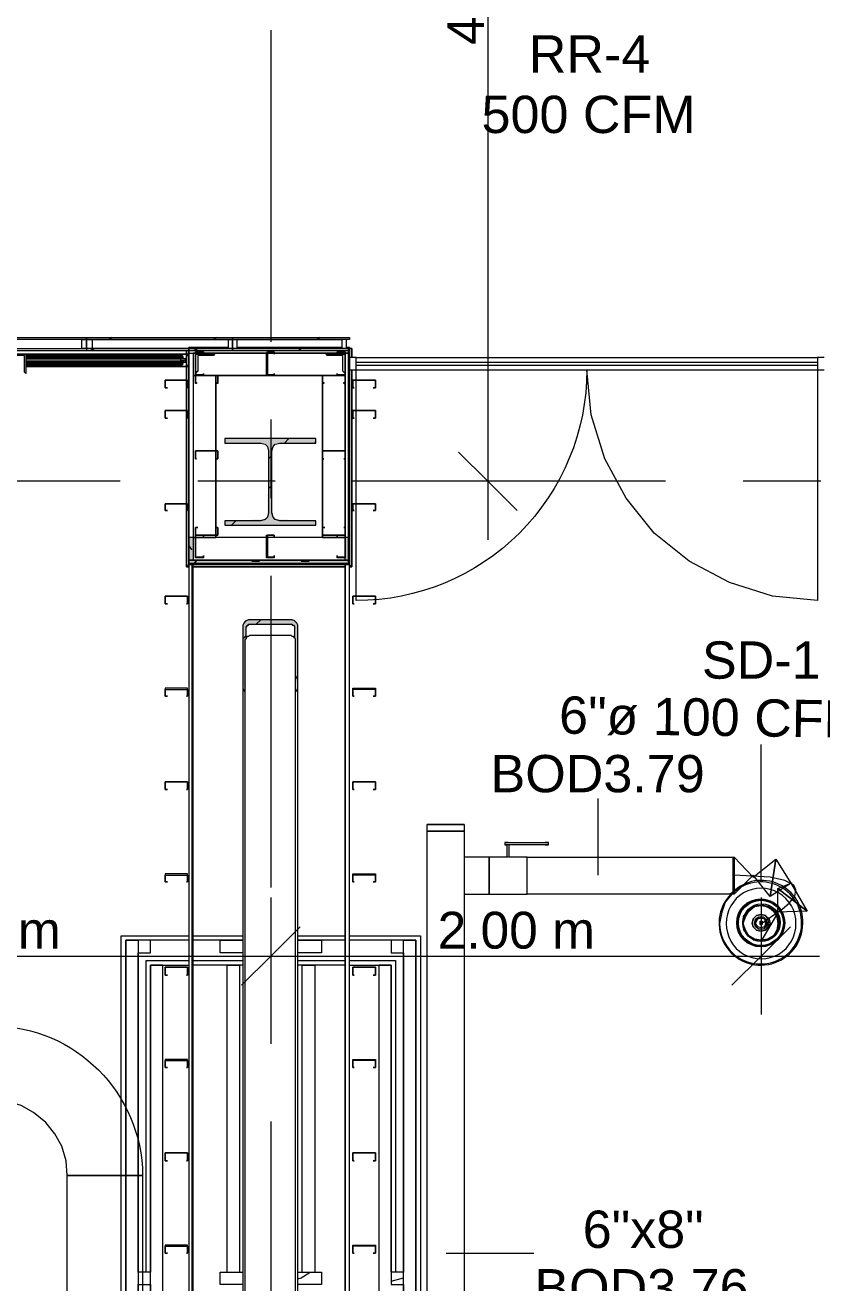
# Model space of a CAD drawing. Header units: metres. Extents: x -2 to 237, y -8 to 52.
# Drawn here: x 45.65 to 48.9, y 29.58 to 34.71 of the extents above; entities that cross this region are included whole.
import ezdxf

# ---------------------------------------------------------------- set-up
doc = ezdxf.new("R2010")
doc.units = ezdxf.units.M
doc.layers.add('HVAC - Ductos', color=5, linetype='Continuous', lineweight=0)
doc.layers.add('PDF4_Text', color=7, linetype='Continuous', lineweight=0)
doc.layers.add('PDF4_Geometry', color=7, linetype='Continuous', lineweight=0, true_color=0xaaaaaa)
doc.layers.add('PDF4_Solid Fills', color=7, linetype='Continuous', lineweight=0, true_color=0xffffff)
doc.styles.add('PDF Helvetica', font='')
doc.styles.get('PDF Helvetica').set_extended_font_data('Helvetica')

msp = doc.modelspace()

# ---------------------------------------------------------------- hatches: boundary and pattern name
at = {"layer": 'PDF4_Solid Fills', "lineweight": 0, "transparency": 33554559}
for points in [[(46.8373, 33.005), (46.8373, 33.0233), (46.4662, 33.0233), (46.4662, 33.005), (46.6311, 33.005), (46.6449, 32.9912), (46.6403, 32.7071), (46.6311, 32.698), (46.6128, 32.6934), (46.4662, 32.6889), (46.4662, 32.6705), (46.8373, 32.6705), (46.8373, 32.6889), (46.6907, 32.6934), (46.6723, 32.698), (46.6678, 32.7026), (46.6632, 32.7026), (46.6632, 32.7209), (46.6587, 32.7209), (46.6587, 32.9774), (46.6632, 32.9958), (46.6723, 33.005)], [(46.9564, 32.6201), (46.9564, 32.5285), (46.3379, 32.5285), (46.3379, 32.6201), (46.3196, 32.6201), (46.3196, 32.5147), (46.9702, 32.5147), (46.9702, 32.6201)], [(46.5533, 31.997), (46.5533, 32.2536), (46.5579, 32.2627), (46.5624, 32.2673), (46.7411, 32.2673), (46.7503, 32.2627), (46.7503, 32.249), (46.7548, 32.249), (46.7548, 31.997), (46.7549, 31.997), (46.7594, 32.0016), (46.764, 32.2707), (46.764, 32.2719), (46.7503, 32.2857), (46.5579, 32.2857), (46.5487, 32.2811), (46.5441, 32.2719), (46.5395, 32.2673), (46.5395, 32.0153), (46.5441, 32.0153), (46.5441, 31.997)]]:
    msp.add_hatch(color=256, dxfattribs=at).paths.add_polyline_path(points)

# ---------------------------------------------------------------- linework, layer by layer
at = {"layer": 'HVAC - Ductos', "lineweight": 0}
for points in [[(47.5383, 39.5017), (47.5383, 37.046), (47.5383, 32.6109)], [(47.6575, 32.7301), (47.5383, 32.8492), (47.4192, 32.9683)], [(47.7765, 32.8492), (47.5383, 32.8492), (47.3001, 32.8492)], [(48.6517, 31.2228), (48.6517, 31.7771)], [(47.9873, 31.2456), (47.9873, 31.5572)], [(47.4421, 31.4518), (47.4421, 31.4243), (47.2909, 31.4243), (47.2909, 31.4518)], [(47.2909, 31.4518), (47.4421, 31.4518), (47.2909, 31.4518)], [(47.6208, 31.3693), (47.6162, 31.3693), (47.6162, 31.319), (47.5429, 31.319), (47.4421, 31.319), (47.4421, 31.3098), (47.4421, 31.296), (47.4421, 31.2823), (47.4421, 31.264), (47.4421, 31.2456), (47.4421, 31.2228), (47.4421, 31.2044), (47.4421, 31.1906), (47.4421, 31.1769), (47.4421, 31.1723), (47.4421, 31.1677), (47.5429, 31.1677), (47.5429, 31.1723), (47.5429, 31.1769), (47.5429, 31.1906), (47.5429, 31.2044), (47.5429, 31.2228), (47.5429, 31.2456), (47.5429, 31.264), (47.5429, 31.2823), (47.5429, 31.296), (47.5429, 31.3098), (47.5429, 31.319), (47.5429, 31.3098), (47.5429, 31.296), (47.5429, 31.2823), (47.5429, 31.264), (47.5429, 31.2456), (47.5429, 31.2228), (47.5429, 31.2044), (47.5429, 31.1906), (47.5429, 31.1769), (47.5429, 31.1723), (47.5429, 31.1677), (47.6987, 31.1677), (47.6987, 31.1723), (47.6987, 31.1769), (47.6987, 31.1906), (47.6987, 31.2044), (47.6987, 31.2228), (47.6987, 31.2456), (47.6987, 31.264), (47.6987, 31.2823), (47.6987, 31.296), (47.6987, 31.3098), (47.6987, 31.319), (48.5371, 31.319), (48.5417, 31.319), (48.5417, 31.3144), (48.5417, 31.296), (48.5417, 31.2732), (48.5417, 31.2456), (48.5417, 31.2136), (48.5417, 31.1906), (48.5417, 31.1723), (48.5417, 31.1677), (48.5371, 31.1677), (48.5371, 31.1723), (48.5371, 31.1906), (48.5371, 31.2136), (48.5371, 31.2456), (48.5371, 31.2732), (48.5371, 31.296), (48.5371, 31.3144), (48.5371, 31.319), (48.5371, 31.3144), (48.5371, 31.296), (48.5371, 31.2732), (48.5371, 31.2456), (48.5371, 31.2136), (48.5371, 31.1906), (48.5371, 31.1723), (48.5371, 31.1677), (47.6987, 31.1677), (47.6987, 31.1723), (47.6987, 31.1769), (47.6987, 31.1906), (47.6987, 31.2044), (47.6987, 31.2228), (47.6987, 31.2456), (47.6987, 31.264), (47.6987, 31.2823), (47.6987, 31.296), (47.6987, 31.3098), (47.6987, 31.319), (47.6253, 31.319), (47.6253, 31.3693)], [(47.607, 31.3785), (47.607, 31.3693)], [(47.6208, 31.3785), (47.6162, 31.3785), (47.6116, 31.3785), (47.607, 31.3785), (47.6116, 31.3785), (47.6162, 31.3785), (47.6208, 31.3785), (47.7719, 31.3785)], [(47.7719, 31.3693), (47.6208, 31.3693), (47.6162, 31.3693), (47.6116, 31.3693), (47.607, 31.3693), (47.6116, 31.3693), (47.6162, 31.3693)], [(47.7857, 31.3693), (47.7857, 31.3785)], [(47.6208, 31.319), (47.6162, 31.319)], [(48.6196, 31.2456), (48.5417, 31.1677), (48.5417, 31.319), (48.6196, 31.2365), (48.7112, 31.3098), (48.6883, 31.1585), (48.6196, 31.2456), (48.6196, 31.2365)], [(48.5417, 31.319), (48.5417, 31.3144), (48.5417, 31.296), (48.5417, 31.2732), (48.5417, 31.2456), (48.5417, 31.2136), (48.5417, 31.1906), (48.5417, 31.1723), (48.5417, 31.1677)], [(48.7753, 31.2136), (48.6883, 31.1585), (48.7112, 31.3098), (48.7753, 31.209), (48.8395, 31.099), (48.7203, 31.1906), (48.7753, 31.2136), (48.7753, 31.209)], [(48.6517, 31.0486), (48.6608, 31.0532), (48.6791, 31.0669), (48.7066, 31.0853), (48.7387, 31.1082), (48.7662, 31.1311), (48.7891, 31.1585), (48.7937, 31.1861), (48.7845, 31.2044), (48.7479, 31.2228), (48.6883, 31.2365), (48.615, 31.241), (48.5417, 31.2456)], [(46.6541, 31.154), (46.6541, 30.9157), (46.6541, 30.6775)], [(48.528, 31.1677), (48.528, 31.1723), (48.5371, 31.1769)], [(48.5371, 31.1723), (48.5325, 31.1677)], [(48.7203, 31.0899), (48.7203, 31.1906), (48.8395, 31.099), (48.7158, 31.0944), (48.6517, 31.1265), (48.6517, 30.9753)], [(48.6517, 31.154), (48.6517, 30.9157), (48.6517, 30.6775)], [(48.5783, 31.0761), (48.5829, 31.0807), (48.6012, 31.1036), (48.6196, 31.1174), (48.6242, 31.1219)], [(48.6242, 31.1174), (48.6517, 31.1219), (48.6745, 31.1174)], [(48.6517, 31.1265), (48.6517, 30.9753), (48.7203, 31.0899), (48.7158, 31.0944)], [(48.6791, 31.1219), (48.6837, 31.1174), (48.702, 31.1036), (48.7158, 31.0807)], [(48.5829, 31.0257), (48.5783, 31.0486), (48.5829, 31.0761)], [(48.7203, 31.0807), (48.7203, 31.0761), (48.7249, 31.0486), (48.7203, 31.0257), (48.7203, 31.0211), (48.7203, 31.0165)], [(46.7731, 31.0349), (46.6541, 30.9157), (46.5349, 30.7966)], [(48.7707, 31.0349), (48.6517, 30.9157), (48.5325, 30.7966)], [(48.5829, 31.0165), (48.5829, 31.0211), (48.5783, 31.0257)], [(48.6196, 30.9845), (48.6012, 30.9983), (48.5829, 31.0211)], [(48.7158, 31.0211), (48.702, 30.9983), (48.6837, 30.9845)], [(48.6745, 30.9799), (48.6517, 30.9753), (48.6242, 30.9799), (48.6196, 30.9799)], [(48.6837, 30.9799), (48.6791, 30.9799)], [(40.1756, 30.9157), (44.2945, 30.9157), (46.6541, 30.9157), (48.8899, 30.9157)], [(47.3688, 29.7062), (47.7261, 29.7062)]]:
    msp.add_lwpolyline(points, dxfattribs=at)
for points in [[(47.2909, 29.106), (47.2909, 31.4243), (47.4421, 31.4243), (47.4421, 29.106)], [(47.7719, 31.3785), (47.7765, 31.3785), (47.7811, 31.3785), (47.7857, 31.3785), (47.7811, 31.3785), (47.7765, 31.3785)], [(47.7719, 31.3693), (47.7765, 31.3693), (47.7811, 31.3693), (47.7857, 31.3693), (47.7811, 31.3693), (47.7765, 31.3693)], [(48.5371, 31.319), (48.5371, 31.3098), (48.5371, 31.296), (48.5371, 31.2823), (48.5371, 31.264), (48.5371, 31.2456), (48.5371, 31.2228), (48.5371, 31.2044), (48.5371, 31.1906), (48.5371, 31.1769), (48.5371, 31.1723), (48.5371, 31.1677), (48.5371, 31.1723), (48.5371, 31.1769), (48.5371, 31.1906), (48.5371, 31.2044), (48.5371, 31.2228), (48.5371, 31.2456), (48.5371, 31.264), (48.5371, 31.2823), (48.5371, 31.296), (48.5371, 31.3098)], [(48.7203, 31.0486), (48.7158, 31.0211), (48.702, 30.9983), (48.6791, 30.9845), (48.6517, 30.9799), (48.6242, 30.9845), (48.6012, 30.9983), (48.5875, 31.0211), (48.5783, 31.0486), (48.5875, 31.0761), (48.6012, 31.099), (48.6242, 31.1174), (48.6517, 31.1219), (48.6791, 31.1174), (48.702, 31.099), (48.7158, 31.0761)], [(48.6837, 31.0486), (48.6791, 31.0669), (48.67, 31.0807), (48.6517, 31.0853), (48.6333, 31.0807), (48.6196, 31.0669), (48.615, 31.0486), (48.6196, 31.0669), (48.6333, 31.0807), (48.6517, 31.0853), (48.67, 31.0807), (48.6837, 31.0669), (48.6883, 31.0486), (48.6837, 31.0349), (48.67, 31.0211), (48.6517, 31.0165), (48.6333, 31.0211), (48.6196, 31.0349), (48.615, 31.0486), (48.6196, 31.0349), (48.6333, 31.0211), (48.6517, 31.0165), (48.67, 31.0211), (48.6791, 31.0349)], [(48.6745, 31.0486), (48.67, 31.0349), (48.6608, 31.0257), (48.6425, 31.0257), (48.6333, 31.0349), (48.6242, 31.0486), (48.6287, 31.0669), (48.6425, 31.0761), (48.6608, 31.0761), (48.67, 31.0669), (48.6791, 31.0486), (48.67, 31.0349), (48.6608, 31.0257), (48.6425, 31.0257), (48.6287, 31.0349), (48.6242, 31.0486), (48.6333, 31.0669), (48.6425, 31.0761), (48.6608, 31.0761), (48.67, 31.0669)], [(48.67, 31.0486), (48.6654, 31.0349), (48.6517, 31.0303), (48.6379, 31.0349), (48.6287, 31.0486), (48.6379, 31.0669), (48.6517, 31.0715), (48.6654, 31.0669)], [(48.6562, 31.0486), (48.6517, 31.0532), (48.6471, 31.0532), (48.6471, 31.0486), (48.6471, 31.0578), (48.6562, 31.0578)], [(48.6471, 31.0486), (48.6471, 31.0441), (48.6517, 31.0441), (48.6562, 31.0486), (48.6562, 31.0441), (48.6471, 31.0441)], [(46.1317, 30.0223), (46.1317, 26.9664), (45.8248, 26.9664), (45.8248, 30.0223)]]:
    msp.add_lwpolyline(points, close=True, dxfattribs=at)
for points in [[(48.528, 31.1677, 1.479941), (48.8211, 31.0486, 0.678533), (48.5371, 31.1769)], [(48.5325, 31.1677), (48.505, 31.1357), (48.4913, 31.0944), (48.4822, 31.0486, 0.986976), (48.8166, 31.0486, 0.665483), (48.5371, 31.1723)]]:
    msp.add_lwpolyline(points, format="xyb", dxfattribs=at)
for points in [[(48.5096, 31.0486, 1.013315), (48.7937, 31.0486, 1.008117)], [(48.5554, 31.0486, 0.97095), (48.7479, 31.0486, 1.017935)], [(46.1317, 30.0223), (45.8248, 30.0223), (45.8202, 30.0819), (45.8018, 30.1414), (45.7744, 30.1918), (45.7377, 30.2376), (45.6873, 30.2789), (45.6369, 30.3064), (45.5773, 30.3247), (45.5224, 30.3293), (45.5224, 30.6317, -0.409421)]]:
    msp.add_lwpolyline(points, format="xyb", close=True, dxfattribs=at)
for centre, radius in [((48.6501, 31.0509), 0.0978), ((48.649, 31.0509), 0.0936), ((48.6512, 31.0509), 0.0921), ((48.6512, 31.0491), 0.0738), ((48.6535, 31.0522), 0.0761)]:
    msp.add_circle(centre, radius, dxfattribs=at)
at = {"layer": 'PDF4_Geometry', "lineweight": 0}
for points in [[(46.6541, 34.6865), (46.6541, 33.4174)], [(44.1204, 33.4356), (44.125, 33.4356), (45.2108, 33.4356), (45.9027, 33.4356), (46.4982, 33.4356), (46.9748, 33.4356), (46.9748, 33.4265), (46.961, 33.4265), (46.9427, 33.4265)], [(45.8844, 33.4265), (45.9027, 33.4265), (45.9027, 33.3898), (45.8844, 33.3898), (45.8844, 33.4265), (45.2292, 33.4265), (45.2108, 33.4265), (45.1925, 33.4265), (45.1925, 33.3898), (45.2108, 33.3898), (45.2108, 33.4265), (45.2108, 33.3898), (45.2292, 33.3898), (45.2292, 33.4265)], [(45.9256, 33.4265), (45.9256, 33.3898)], [(46.0081, 33.4356), (45.9943, 33.4265)], [(46.9748, 33.3898), (46.3196, 33.3898), (46.9748, 33.3898), (46.9748, 33.3532), (46.9748, 33.3898), (46.9748, 33.3532), (46.9748, 33.3898), (46.9748, 33.3532), (46.9748, 33.3898), (46.9748, 33.3532), (46.9748, 33.3898), (46.961, 33.3898), (46.9427, 33.3898), (46.5166, 33.3898), (46.5166, 33.4265)], [(46.48, 33.4265), (46.4982, 33.4265), (46.4982, 33.3898), (46.48, 33.3898), (46.3196, 33.3898)], [(46.4341, 33.4356), (46.4204, 33.4265)], [(46.961, 33.4265), (46.961, 33.3898), (46.9748, 33.3898), (46.9748, 33.3807), (46.4982, 33.3807), (46.4982, 33.3898), (46.9748, 33.3898), (46.9748, 33.3807)], [(46.8556, 33.4356), (46.8419, 33.4265)], [(44.125, 33.3898), (45.2108, 33.3898), (45.9027, 33.3898), (45.9027, 33.3807)], [(45.9027, 33.3807), (45.2108, 33.3807), (44.125, 33.3807)], [(45.6553, 33.3532), (46.2875, 33.3532), (46.2875, 33.3486), (46.2875, 33.3532), (46.2875, 33.3577), (46.2875, 33.3669), (45.0001, 33.3669), (46.2875, 33.3669), (45.0001, 33.3669), (46.2875, 33.3669), (46.2875, 33.3486), (45.6553, 33.3486), (46.2875, 33.3486), (45.6553, 33.3486), (46.2875, 33.3486), (46.3058, 33.3486), (46.3058, 33.3394), (46.2875, 33.3394), (46.2875, 33.3486), (46.2875, 33.3532), (46.2875, 33.3486), (46.2875, 33.3669), (45.6553, 33.3669), (46.2875, 33.3669), (46.2875, 33.3623), (45.6553, 33.3623)], [(46.3196, 33.3807), (45.9027, 33.3807), (45.2108, 33.3807), (45.2108, 33.3898)], [(45.2292, 33.3898), (45.8844, 33.3898)], [(45.6553, 33.3577), (46.2875, 33.3577), (45.6553, 33.3577)], [(45.9027, 33.3898), (46.4982, 33.3898), (46.4982, 33.3807)], [(45.9027, 33.3898), (45.9027, 33.3807)], [(46.4982, 33.3807), (45.9027, 33.3807)], [(45.9393, 33.3898), (45.9164, 33.3807)], [(46.3196, 32.5285), (46.3196, 32.6201), (46.3196, 32.5285), (46.3196, 32.5147), (46.9702, 32.5147), (46.9702, 32.5285), (46.9748, 32.5285), (46.9748, 32.6201), (46.9748, 33.2799), (46.9748, 33.3898), (46.3196, 33.3898), (46.3196, 33.2799), (46.3196, 32.6201), (46.3196, 33.3898), (46.3196, 32.5147)], [(46.3196, 32.5102), (46.3196, 33.3807), (46.3196, 32.5102)], [(46.3196, 32.5102), (46.3196, 33.3807), (46.3196, 32.5102)], [(46.3196, 32.5102), (46.3196, 33.3807), (46.3196, 32.5102)], [(46.3196, 32.5102), (46.3196, 33.3807), (46.3196, 32.5102)], [(46.3608, 33.3898), (46.3379, 33.3807)], [(46.9748, 32.5147), (46.9748, 33.3898), (46.9702, 33.3898), (46.9702, 32.6201), (46.9702, 33.3715), (46.9564, 33.3715), (46.3379, 33.3715), (46.3379, 33.2799), (46.3379, 32.6201), (46.3379, 32.5285), (46.9564, 32.5285), (46.9564, 32.5422)], [(46.7823, 33.3898), (46.764, 33.3807)], [(47.0023, 33.3532), (48.8807, 33.3532)], [(48.9082, 33.3532), (48.8807, 33.3532), (48.8807, 33.3028), (48.9082, 33.3028)], [(45.6553, 33.3394), (46.2875, 33.3394)], [(45.6553, 33.3348), (46.2875, 33.3348)], [(45.6553, 33.3257), (46.2875, 33.3257)], [(45.6553, 33.3211), (46.2875, 33.3211)], [(45.6553, 33.3166), (46.2875, 33.3166)], [(46.9748, 33.3028), (46.9748, 32.5102), (46.9748, 33.3028)], [(46.9748, 33.3028), (46.9748, 32.5102), (46.9748, 33.3028)], [(46.9748, 33.3028), (46.9748, 32.5102), (46.9748, 33.3028)], [(46.9748, 33.3028), (46.9748, 32.5102), (46.9748, 33.3028)], [(46.9702, 32.5285), (46.9702, 32.6201), (46.9564, 32.6201), (46.8648, 32.6201), (46.8648, 33.2799), (46.4296, 33.2799), (46.8648, 33.2799), (46.9564, 33.2799), (46.9564, 33.2845), (46.9564, 32.6293), (46.9564, 33.2799), (46.8648, 33.2799), (46.8648, 32.6201), (46.9564, 32.6201)], [(46.6541, 33.1012), (46.6541, 32.7805)], [(46.709, 33.005), (46.7274, 33.0233)], [(46.8328, 33.005), (46.8373, 33.0096)], [(46.6449, 32.9408), (46.6587, 32.9546)], [(46.0401, 32.8492), (44.771, 32.8492)], [(46.6723, 32.8492), (46.3562, 32.8492)], [(48.2622, 32.8492), (46.9885, 32.8492)], [(48.8945, 32.8492), (48.5783, 32.8492)], [(46.6449, 32.8217), (46.6587, 32.8309)], [(46.4936, 32.6705), (46.512, 32.6889)], [(46.6357, 32.6201), (46.3471, 32.6201), (46.3379, 32.6201), (46.3196, 32.6201), (46.3196, 32.5102), (46.9748, 32.5102), (46.9748, 32.6201), (46.9702, 32.6201), (46.9564, 32.6201), (46.6403, 32.6201)], [(46.6357, 32.6201), (46.3471, 32.6201), (46.3196, 32.6201), (46.3196, 32.5285), (46.9748, 32.5285), (46.9748, 32.6201), (46.9564, 32.6201), (46.6403, 32.6201)], [(46.9748, 32.6201), (46.9702, 32.6201)], [(46.3334, 23.915), (46.3334, 32.5102)], [(46.9564, 23.915), (46.9564, 32.5102), (46.3379, 32.5102), (46.9564, 32.5102)], [(46.9564, 32.5102), (46.3379, 32.5102), (46.9564, 32.5102)], [(46.9564, 32.5102), (46.3379, 32.5102), (46.9564, 32.5102)], [(46.6541, 32.4644), (46.6541, 31.1952)], [(46.7548, 31.9924), (46.7594, 31.997), (46.764, 32.0062), (46.764, 32.0153), (46.764, 32.0245), (46.764, 32.249), (46.764, 32.2581), (46.764, 32.2627), (46.7594, 32.2719), (46.7548, 32.2765), (46.7503, 32.2811), (46.7411, 32.2857), (46.7365, 32.2857), (46.567, 32.2857), (46.5624, 32.2857), (46.5533, 32.2811), (46.5487, 32.2765), (46.5441, 32.2719), (46.5395, 32.2627), (46.5395, 32.2581), (46.5395, 32.249), (46.5395, 32.0245), (46.5395, 32.0153), (46.5395, 32.0062), (46.5441, 31.997), (46.5487, 31.9924)], [(46.5945, 32.2673), (46.6128, 32.2857)], [(46.5395, 32.2078), (46.5533, 32.2215)], [(46.7548, 28.3179), (46.7548, 32.2032), (46.7548, 32.2078), (46.7503, 32.2124), (46.7457, 32.217), (46.7411, 32.217), (46.7365, 32.2215), (46.7319, 32.2215), (46.5761, 32.2215), (46.567, 32.2215), (46.5624, 32.217), (46.5579, 32.217), (46.5533, 32.2124), (46.5533, 32.2078), (46.5487, 32.2032), (46.5487, 28.3179)], [(46.5533, 32.2124), (46.5533, 32.249), (46.5533, 32.2536), (46.5533, 32.2581), (46.5579, 32.2581), (46.5579, 32.2627), (46.5624, 32.2627), (46.5624, 32.2673), (46.567, 32.2673), (46.7365, 32.2673), (46.7411, 32.2673), (46.7411, 32.2627), (46.7457, 32.2627), (46.7503, 32.2581), (46.7503, 32.2536), (46.7503, 32.249), (46.7503, 32.2124)], [(46.5395, 32.0245), (46.5395, 28.5333), (46.5395, 28.5287), (46.5395, 28.5196), (46.5441, 28.515), (46.5487, 28.515)], [(46.7548, 32.0429), (46.764, 32.0566)], [(46.7548, 28.515), (46.7594, 28.515), (46.764, 28.5196), (46.764, 28.5287), (46.764, 28.5333), (46.764, 32.0245)], [(46.3196, 25.5003), (46.0447, 25.5003), (46.0447, 25.5186), (46.0447, 30.9799), (46.0447, 30.9983), (46.3196, 30.9983)], [(46.3379, 30.9983), (46.5395, 30.9983)], [(46.764, 30.9983), (46.9564, 30.9983)], [(46.9748, 30.9983), (47.2634, 30.9983), (47.2634, 30.9799), (47.2634, 25.5186), (47.2634, 25.5003), (46.9748, 25.5003)], [(46.3196, 30.9799), (46.063, 30.9799), (46.063, 25.5186), (46.3196, 25.5186)], [(46.1638, 25.5186), (46.1638, 25.569), (46.1134, 25.569), (46.1134, 26.8702), (46.1638, 26.8702), (46.1638, 26.9206), (46.1638, 28.2218), (46.1638, 26.9206), (46.1134, 26.9206), (46.1134, 28.2218), (46.1638, 28.2218), (46.1638, 28.2721), (46.1134, 28.2721), (46.1134, 29.5779), (46.1638, 29.5779), (46.1638, 28.2721), (46.1638, 29.5779), (46.1638, 29.6283), (46.1134, 29.6283), (46.1134, 30.9295), (46.1638, 30.9295), (46.1638, 30.9799)], [(46.5395, 30.9295), (46.4479, 30.9295), (46.4479, 30.9799), (46.5395, 30.9799), (46.3379, 30.9799)], [(46.9564, 30.9799), (46.764, 30.9799), (46.8602, 30.9799), (46.8602, 30.9295), (46.764, 30.9295)], [(46.9748, 25.5186), (47.2451, 25.5186), (47.2451, 30.9799), (46.9748, 30.9799)], [(47.1443, 30.9799), (47.1443, 30.9295), (47.1947, 30.9295), (47.1947, 29.6283), (47.1443, 29.6283), (47.1443, 29.5779), (47.1947, 29.5779), (47.1947, 28.2721), (47.1443, 28.2721), (47.1443, 28.2218), (47.1947, 28.2218), (47.1947, 26.9206), (47.1443, 26.9206), (47.1443, 28.2218), (47.1443, 26.9206), (47.1443, 26.8702), (47.1443, 25.6194), (46.9748, 25.6194)], [(46.1455, 29.6283), (46.1455, 30.8974), (46.1638, 30.8974), (46.3196, 30.8974)], [(46.3379, 30.8974), (46.5395, 30.8974)], [(46.764, 30.8974), (46.9564, 30.8974)], [(46.9748, 30.8974), (47.1443, 30.8974), (47.1626, 30.8974), (47.1626, 29.6283)], [(46.3196, 25.6194), (46.1638, 25.6194), (46.1638, 26.8702), (46.1638, 25.6194), (46.2142, 25.6194), (46.2142, 30.8791), (46.1638, 30.8791), (46.1638, 29.6283), (46.1638, 30.8791), (46.3196, 30.8791)], [(46.5395, 30.8791), (46.3379, 30.8791)], [(46.4754, 29.6283), (46.4754, 30.8791), (46.5258, 30.8791), (46.5258, 29.6283)], [(46.6541, 30.8791), (46.6541, 30.5584)], [(46.9564, 30.8791), (46.764, 30.8791)], [(46.7823, 29.6283), (46.7823, 30.8791), (46.8328, 30.8791), (46.8328, 29.6283)], [(46.9748, 30.8791), (47.1443, 30.8791), (47.1443, 29.6283), (47.1443, 30.8791), (47.0939, 30.8791), (47.0939, 25.6194), (47.1443, 25.6194), (47.1443, 26.8702), (47.1947, 26.8702), (47.1947, 25.569), (47.1443, 25.569), (47.1443, 25.5186)], [(46.6541, 30.2422), (46.6541, 28.9731)], [(46.5395, 29.5779), (46.4479, 29.5779), (46.4479, 29.6283), (46.5395, 29.6283)], [(46.764, 29.6008), (46.7777, 29.6054), (46.8144, 29.6283)], [(46.764, 29.6283), (46.8602, 29.6283), (46.8602, 29.5779), (46.764, 29.5779)], [(47.1443, 29.5917), (47.1947, 29.6054)]]:
    msp.add_lwpolyline(points, dxfattribs=at)
for points in [[(44.125, 33.4265), (44.125, 33.4356), (45.2108, 33.4356), (45.9027, 33.4356), (45.9027, 33.4265), (45.2108, 33.4265)], [(45.9027, 33.4265), (45.9027, 33.4356), (46.4982, 33.4356), (46.4982, 33.4265)], [(45.9027, 33.3898), (45.9027, 33.4265), (45.9256, 33.4265), (46.48, 33.4265), (46.48, 33.3898), (46.3196, 33.3898), (46.3196, 33.3944), (46.48, 33.3944), (46.3196, 33.3944), (46.3196, 33.3898), (45.9256, 33.3898)], [(46.4982, 33.4265), (46.4982, 33.4356), (46.9748, 33.4356), (46.9748, 33.4265)], [(46.4982, 33.3898), (46.4982, 33.4265), (46.5166, 33.4265), (46.9427, 33.4265), (46.9427, 33.3898), (46.5166, 33.3898)], [(45.6553, 33.289), (45.6507, 33.2936), (45.6507, 33.2982), (45.6507, 33.3623), (45.5865, 33.3623), (45.5819, 33.3623), (45.5819, 33.3669), (45.6553, 33.3669)], [(46.2875, 33.3577), (45.6553, 33.3577)], [(46.2875, 33.3532), (45.6553, 33.3532)], [(46.3058, 33.3394), (46.2967, 33.3394), (46.2967, 33.3303), (46.2875, 33.3303), (46.2875, 33.3348), (46.2921, 33.3348), (46.2921, 33.3394), (46.2875, 33.3394), (46.2875, 33.3166), (46.3196, 33.3166), (46.3196, 33.3211), (46.315, 33.3211), (46.315, 33.3166), (46.2921, 33.3166), (46.2921, 33.3211), (46.2875, 33.3211), (46.2875, 33.3257), (46.2921, 33.3257), (46.2967, 33.3257), (46.2921, 33.3257), (46.2921, 33.3303), (46.2921, 33.3257), (46.2921, 33.3303), (46.2967, 33.3303), (46.2921, 33.3303), (46.2967, 33.3303), (46.2967, 33.3348), (46.3058, 33.3348), (46.3058, 33.3394), (46.3058, 33.3486), (46.2967, 33.3486), (46.2967, 33.3532), (46.2921, 33.3532), (46.2967, 33.3577), (46.2921, 33.3577), (46.2921, 33.3532), (46.2921, 33.3577), (46.2875, 33.3577), (46.2921, 33.3577), (46.2967, 33.3577), (46.2921, 33.3623), (46.2875, 33.3577), (46.2875, 33.3669), (46.2921, 33.3669), (46.315, 33.3669), (46.315, 33.3623), (46.3196, 33.3623), (46.3196, 33.3669), (46.2875, 33.3669), (46.2875, 33.3486), (46.2921, 33.3486), (46.2875, 33.3486), (46.2875, 33.3532), (46.2967, 33.3532), (46.2967, 33.3486), (46.3058, 33.3486), (46.3058, 33.344)], [(46.3196, 33.3898), (46.315, 33.3898), (46.3104, 33.3898), (46.315, 33.3898)], [(46.3196, 33.3898), (46.315, 33.3898), (46.3104, 33.3898), (46.315, 33.3898)], [(46.3104, 32.501), (46.3104, 32.5056), (46.315, 32.5056), (46.3196, 32.5102), (46.315, 32.5056), (46.3104, 32.5056), (46.3104, 32.501), (46.3196, 32.501), (46.3104, 32.501), (46.3104, 32.7576), (46.3104, 33.1379), (46.3104, 33.2615), (46.3104, 33.3166), (46.3104, 33.3669), (46.3104, 33.3807), (46.3104, 33.3669), (46.3104, 33.3166), (46.3104, 33.2615), (46.3104, 33.1379), (46.3104, 32.7576)], [(46.3196, 32.501), (46.3104, 32.501), (46.3104, 32.7576), (46.3104, 33.1379), (46.3104, 33.2615), (46.3104, 33.3166), (46.3104, 33.3669), (46.3104, 33.3807), (46.3104, 33.3669), (46.3104, 33.3166), (46.3104, 33.2615), (46.3104, 33.1379), (46.3104, 32.7576), (46.3104, 32.501), (46.3104, 32.5056), (46.315, 32.5056), (46.3196, 32.5102), (46.315, 32.5056), (46.3104, 32.5056), (46.3104, 32.501)], [(46.3196, 33.3898), (46.3196, 33.3715), (46.9702, 33.3715), (46.9702, 33.3898)], [(46.3379, 33.3715), (46.3379, 32.6201), (46.3471, 32.6201), (46.4296, 32.6201), (46.4296, 32.6293), (46.4296, 32.9729), (46.4296, 33.2799), (46.3379, 33.2799), (46.4296, 33.2799), (46.4296, 32.9729), (46.4296, 32.6293), (46.4296, 32.6201), (46.3471, 32.6201), (46.3196, 32.6201), (46.3196, 33.3715)], [(46.3471, 33.2799), (46.3471, 33.2845), (46.3471, 33.3715), (46.3471, 33.3761), (46.3792, 33.3761), (46.3792, 33.3669), (46.3792, 33.3715), (46.3471, 33.3715), (46.3471, 33.2845), (46.3792, 33.2845), (46.3792, 33.289), (46.3792, 33.2799)], [(46.425, 33.3669), (46.4204, 33.3623), (46.4158, 33.3623), (46.3562, 33.3623), (46.3562, 33.2982), (46.3516, 33.2936), (46.3471, 33.289), (46.3471, 33.3669)], [(46.9427, 33.3944), (46.5166, 33.3944)], [(46.6403, 33.2799), (46.6357, 33.2845), (46.6357, 33.3715), (46.6403, 33.3761), (46.6678, 33.3761), (46.6678, 33.3669), (46.6678, 33.3715), (46.6403, 33.3715), (46.6403, 33.2845), (46.6678, 33.2845), (46.6678, 33.289), (46.6678, 33.2799)], [(46.9564, 33.289), (46.9518, 33.2936), (46.9472, 33.2982), (46.9472, 33.3623), (46.8877, 33.3623), (46.8832, 33.3623), (46.8786, 33.3669), (46.9564, 33.3669)], [(46.9564, 33.3761), (46.9564, 33.3715), (46.9564, 33.2845), (46.9564, 33.2799), (46.9244, 33.2799), (46.9244, 33.289), (46.9244, 33.2845), (46.9564, 33.2845), (46.9564, 33.3715), (46.9244, 33.3715), (46.9244, 33.3669), (46.9244, 33.3761)], [(46.9748, 33.3944), (46.961, 33.3944), (46.9748, 33.3944), (46.9748, 33.3898)], [(46.9748, 33.3898), (46.9794, 33.3898), (46.9839, 33.3898), (46.9794, 33.3898)], [(46.9748, 33.3898), (46.9794, 33.3898), (46.9839, 33.3898), (46.9794, 33.3898)], [(46.9748, 33.3532), (46.9748, 33.3028), (47.0023, 33.3028), (47.0023, 33.3532)], [(46.9839, 33.3898), (46.9839, 33.3532)], [(46.9839, 33.3898), (46.9839, 33.3532)], [(46.2875, 33.3348), (45.6553, 33.3348)], [(46.2875, 33.3303), (45.6553, 33.3303)], [(46.2875, 33.3303), (45.6553, 33.3303)], [(46.2875, 33.3257), (45.6553, 33.3257)], [(46.2875, 33.3166), (45.6553, 33.3166)], [(46.9839, 32.501), (46.9794, 32.5056), (46.9748, 32.5102), (46.9794, 32.5056), (46.9839, 32.501), (46.9839, 33.3028), (46.9839, 32.501), (46.9748, 32.501)], [(46.9839, 33.3028), (46.9839, 32.501), (46.9748, 32.501), (46.9839, 32.501), (46.9794, 32.5056), (46.9748, 32.5102), (46.9794, 32.5056), (46.9839, 32.501)], [(48.8807, 33.3348), (48.8807, 33.3211), (47.0023, 33.3211), (47.0023, 33.3348)], [(46.315, 33.2295), (46.315, 33.2615), (46.2233, 33.2615), (46.2233, 33.2295), (46.2325, 33.2295), (46.2233, 33.2295), (46.2233, 33.2615), (46.315, 33.2615), (46.315, 33.2295), (46.3104, 33.2295)], [(46.3471, 33.2799), (46.4341, 33.2799), (46.4387, 33.2799), (46.4387, 33.2478), (46.4296, 33.2478), (46.4296, 33.2523), (46.4387, 33.2523), (46.4387, 33.2799), (46.4341, 33.2799), (46.3471, 33.2799), (46.3471, 33.2523), (46.3516, 33.2523), (46.3516, 33.2478), (46.3471, 33.2478)], [(46.8648, 33.2799), (46.8694, 33.2799), (46.9564, 33.2799), (46.9564, 33.2478), (46.9518, 33.2478), (46.9518, 33.2523), (46.9564, 33.2523), (46.9564, 33.2799), (46.8694, 33.2799), (46.8648, 33.2799), (46.8648, 33.2523), (46.8694, 33.2523), (46.8694, 33.2478), (46.8648, 33.2478)], [(46.9885, 33.2615), (47.0801, 33.2615), (47.0801, 33.2295), (47.071, 33.2295), (47.0801, 33.2295), (47.0801, 33.2615), (46.9885, 33.2615), (46.9885, 33.2295)], [(46.9931, 33.2295), (46.9885, 33.2295)], [(46.315, 33.1058), (46.315, 33.1379), (46.2233, 33.1379), (46.2233, 33.1058), (46.2325, 33.1058), (46.2233, 33.1058), (46.2233, 33.1379), (46.315, 33.1379), (46.315, 33.1058), (46.3104, 33.1058)], [(46.9885, 33.1379), (47.0801, 33.1379), (47.0801, 33.1058), (47.071, 33.1058), (47.0801, 33.1058), (47.0801, 33.1379), (46.9885, 33.1379), (46.9885, 33.1058)], [(46.9931, 33.1058), (46.9885, 33.1058)], [(46.8373, 33.0233), (46.4662, 33.0233), (46.4662, 33.005), (46.6128, 33.005), (46.6311, 33.0004), (46.6403, 32.9912), (46.6449, 32.9729), (46.6449, 32.7209), (46.6403, 32.7026), (46.6311, 32.6934), (46.6128, 32.6889), (46.4662, 32.6889), (46.4662, 32.6705), (46.8373, 32.6705), (46.8373, 32.6889), (46.6907, 32.6889), (46.6723, 32.6934), (46.6632, 32.7026), (46.6587, 32.7209), (46.6587, 32.9729), (46.6632, 32.9912), (46.6723, 33.0004), (46.6907, 33.005), (46.8373, 33.005)], [(46.3471, 32.9729), (46.4341, 32.9729), (46.4387, 32.9729), (46.4387, 32.9408), (46.4296, 32.9408), (46.4387, 32.9408), (46.4387, 32.9729), (46.4341, 32.9729), (46.3471, 32.9729), (46.3471, 32.9408)], [(46.3516, 32.9408), (46.3471, 32.9408)], [(46.8648, 32.9729), (46.8694, 32.9729), (46.9564, 32.9729), (46.9564, 32.9408), (46.9518, 32.9408), (46.9564, 32.9408), (46.9564, 32.9729), (46.8694, 32.9729), (46.8648, 32.9729), (46.8648, 32.9408)], [(46.8694, 32.9408), (46.8648, 32.9408)], [(46.315, 32.7301), (46.315, 32.7576), (46.2233, 32.7576), (46.2233, 32.7301), (46.2325, 32.7301), (46.2233, 32.7301), (46.2233, 32.7576), (46.315, 32.7576), (46.315, 32.7301), (46.3104, 32.7301)], [(46.9885, 32.7576), (47.0801, 32.7576), (47.0801, 32.7301), (47.071, 32.7301), (47.0801, 32.7301), (47.0801, 32.7576), (46.9885, 32.7576), (46.9885, 32.7301)], [(46.9931, 32.7301), (46.9885, 32.7301)], [(46.4387, 32.6339), (46.4387, 32.6293), (46.4341, 32.6293), (46.3471, 32.6293), (46.3471, 32.6339), (46.3471, 32.6613), (46.3562, 32.6613), (46.3471, 32.6613), (46.3471, 32.6339), (46.3471, 32.6293), (46.4341, 32.6293), (46.4387, 32.6293), (46.4387, 32.6339), (46.4387, 32.6613)], [(46.3471, 32.5376), (46.3471, 32.5422), (46.3471, 32.6293), (46.3792, 32.6293), (46.3792, 32.6247), (46.3792, 32.6293), (46.3471, 32.6293), (46.3471, 32.5422), (46.3792, 32.5422), (46.3792, 32.5468), (46.3792, 32.5376)], [(46.4341, 32.6613), (46.4387, 32.6613)], [(46.6403, 32.5376), (46.6357, 32.5376), (46.6357, 32.5422), (46.6357, 32.6293), (46.6403, 32.6293), (46.6678, 32.6293), (46.6678, 32.6247), (46.6678, 32.6293), (46.6403, 32.6293), (46.6403, 32.5422), (46.6678, 32.5422), (46.6678, 32.5468), (46.6678, 32.5376)], [(46.9564, 32.6339), (46.9564, 32.6293), (46.8694, 32.6293), (46.8648, 32.6293), (46.8648, 32.6339), (46.8648, 32.6613), (46.874, 32.6613), (46.8648, 32.6613), (46.8648, 32.6339), (46.8648, 32.6293), (46.8694, 32.6293), (46.9564, 32.6293), (46.9564, 32.6339), (46.9564, 32.6613)], [(46.9244, 32.6247), (46.9244, 32.6293)], [(46.9564, 32.6293), (46.9564, 32.5422), (46.9564, 32.5376), (46.9244, 32.5376), (46.9244, 32.5468), (46.9244, 32.5422), (46.9564, 32.5422), (46.9564, 32.6293), (46.9244, 32.6293)], [(46.9518, 32.6613), (46.9564, 32.6613)], [(46.3196, 32.5285), (46.3196, 32.5147), (46.9748, 32.5147), (46.9748, 32.5285)], [(46.3196, 32.5147), (46.3196, 32.5102), (46.9748, 32.5102), (46.9748, 32.5147)], [(46.3196, 32.5102), (46.3196, 23.915), (46.3379, 23.915), (46.3379, 32.5102)], [(46.9564, 32.501), (46.3379, 32.501)], [(46.9564, 32.501), (46.3379, 32.501)], [(46.3654, 32.5102), (46.8694, 32.5102)], [(46.9564, 32.5102), (46.9564, 23.915), (46.9748, 23.915), (46.9748, 32.5102)], [(46.315, 32.3498), (46.315, 32.3818), (46.2233, 32.3818), (46.2233, 32.3498), (46.2325, 32.3498), (46.2233, 32.3498), (46.2233, 32.3818), (46.315, 32.3818), (46.315, 32.3498), (46.3104, 32.3498)], [(46.9885, 32.3818), (47.0801, 32.3818), (47.0801, 32.3498), (47.071, 32.3498), (47.0801, 32.3498), (47.0801, 32.3818), (46.9885, 32.3818), (46.9885, 32.3498)], [(46.9931, 32.3498), (46.9885, 32.3498)], [(46.315, 31.9741), (46.315, 32.0016), (46.315, 32.0062), (46.2233, 32.0062), (46.2233, 32.0016), (46.2233, 31.9741), (46.2325, 31.9741), (46.2233, 31.9741), (46.2233, 32.0016), (46.315, 32.0016), (46.315, 31.9741), (46.3104, 31.9741)], [(46.9885, 32.0016), (46.9885, 32.0062), (47.0801, 32.0062), (47.0801, 32.0016), (47.0801, 31.9741), (47.071, 31.9741), (47.0801, 31.9741), (47.0801, 32.0016), (46.9885, 32.0016), (46.9885, 31.9741)], [(46.9931, 31.9741), (46.9885, 31.9741)], [(46.315, 31.5939), (46.315, 31.6259), (46.2233, 31.6259), (46.2233, 31.5939), (46.2325, 31.5939), (46.2233, 31.5939), (46.2233, 31.6259), (46.315, 31.6259), (46.315, 31.5939), (46.3104, 31.5939)], [(46.9885, 31.6259), (47.0801, 31.6259), (47.0801, 31.5939), (47.071, 31.5939), (47.0801, 31.5939), (47.0801, 31.6259), (46.9885, 31.6259), (46.9885, 31.5939)], [(46.9931, 31.5939), (46.9885, 31.5939)], [(46.315, 31.2182), (46.315, 31.2456), (46.315, 31.2502), (46.2233, 31.2502), (46.2233, 31.2456), (46.2233, 31.2182), (46.2325, 31.2182), (46.2233, 31.2182), (46.2233, 31.2456), (46.315, 31.2456), (46.315, 31.2182), (46.3104, 31.2182)], [(46.9885, 31.2456), (46.9885, 31.2502), (47.0801, 31.2502), (47.0801, 31.2456), (47.0801, 31.2182), (47.071, 31.2182), (47.0801, 31.2182), (47.0801, 31.2456), (46.9885, 31.2456), (46.9885, 31.2182)], [(46.9931, 31.2182), (46.9885, 31.2182)], [(46.063, 25.5186), (46.063, 30.9799), (46.1134, 30.9799), (46.1134, 25.5186)], [(47.1947, 25.5186), (47.1947, 30.9799), (47.2451, 30.9799), (47.2451, 25.5186)], [(46.315, 30.8379), (46.315, 30.8699), (46.2233, 30.8699), (46.2233, 30.8379), (46.2325, 30.8379), (46.2233, 30.8379), (46.2233, 30.8699), (46.315, 30.8699), (46.315, 30.8379), (46.3104, 30.8379)], [(46.9885, 30.8699), (47.0801, 30.8699), (47.0801, 30.8379), (47.071, 30.8379), (47.0801, 30.8379), (47.0801, 30.8699), (46.9885, 30.8699), (46.9885, 30.8379)], [(46.9931, 30.8379), (46.9885, 30.8379)], [(46.315, 30.4622), (46.315, 30.4897), (46.315, 30.4943), (46.2233, 30.4943), (46.2233, 30.4897), (46.2233, 30.4622), (46.2325, 30.4622), (46.2233, 30.4622), (46.2233, 30.4897), (46.315, 30.4897), (46.315, 30.4622), (46.3104, 30.4622)], [(46.9885, 30.4897), (46.9885, 30.4943), (47.0801, 30.4943), (47.0801, 30.4897), (47.0801, 30.4622), (47.071, 30.4622), (47.0801, 30.4622), (47.0801, 30.4897), (46.9885, 30.4897), (46.9885, 30.4622)], [(46.9931, 30.4622), (46.9885, 30.4622)], [(46.315, 30.0819), (46.315, 30.114), (46.2233, 30.114), (46.2233, 30.0819), (46.2325, 30.0819), (46.2233, 30.0819), (46.2233, 30.114), (46.315, 30.114), (46.315, 30.0819), (46.3104, 30.0819)], [(46.9885, 30.114), (47.0801, 30.114), (47.0801, 30.0819), (47.071, 30.0819), (47.0801, 30.0819), (47.0801, 30.114), (46.9885, 30.114), (46.9885, 30.0819)], [(46.9931, 30.0819), (46.9885, 30.0819)], [(46.315, 29.7062), (46.315, 29.7337), (46.315, 29.7383), (46.2233, 29.7383), (46.2233, 29.7337), (46.2233, 29.7062), (46.2325, 29.7062), (46.2233, 29.7062), (46.2233, 29.7337), (46.315, 29.7337), (46.315, 29.7062), (46.3104, 29.7062)], [(46.9885, 29.7337), (46.9885, 29.7383), (47.0801, 29.7383), (47.0801, 29.7337), (47.0801, 29.7062), (47.071, 29.7062), (47.0801, 29.7062), (47.0801, 29.7337), (46.9885, 29.7337), (46.9885, 29.7062)], [(46.9931, 29.7062), (46.9885, 29.7062)]]:
    msp.add_lwpolyline(points, close=True, dxfattribs=at)
at = {"layer": 'PDF4_Geometry', "color": 254, "lineweight": 0, "true_color": 0xd2d2d2}
for points in [[(46.6357, 33.312), (46.6403, 33.3166)], [(46.9518, 33.2478), (46.9564, 33.2523)], [(46.8648, 32.6567), (46.8648, 32.6613)], [(46.3654, 32.5376), (46.3654, 32.5422)], [(47.0801, 32.3682), (47.0801, 32.3727)], [(46.315, 31.603), (46.315, 31.6075)], [(47.0801, 31.241), (47.0801, 31.2456)], [(46.315, 30.4759), (46.315, 30.4805)]]:
    msp.add_lwpolyline(points, dxfattribs=at)
at = {"layer": 'PDF4_Geometry', "lineweight": 0}
msp.add_lwpolyline([(47.0023, 32.3636), (47.0023, 32.3818), (47.0023, 32.7576), (47.0023, 33.1379), (47.0023, 33.2615), (47.0023, 33.3028), (48.8807, 33.3028), (48.8807, 32.3636), (48.6974, 32.3818), (48.5234, 32.4368), (48.3584, 32.5239), (48.2164, 32.6385), (48.1019, 32.7805), (48.0148, 32.9408), (47.9598, 33.1195), (47.9415, 33.3028, -0.414616)], format="xyb", close=True, dxfattribs=at)
at = {"layer": 'PDF4_Geometry', "color": 7, "lineweight": 0, "true_color": 0xffffff}
msp.add_lwpolyline([(46.3334, 32.5697), (46.3196, 32.5881)], dxfattribs=at)
for points in [[(46.3425, 32.5147), (46.3516, 32.5285)], [(46.6083, 32.5239), (46.5761, 32.5239)], [(46.8098, 32.5239), (46.7777, 32.5239)]]:
    msp.add_lwpolyline(points, close=True, dxfattribs=at)

# ---------------------------------------------------------------- texts
at = {"layer": 'PDF4_Text', "lineweight": 0, "attachment_point": 4, "style": 'PDF Helvetica'}
for s, insert, char_height, rotation in [('4.20 m', (47.4486, 34.6262), 0.15002, 90), ('6"ø 100 CFM', (47.8286, 31.8958), 0.151896, 359.1683)]:
    msp.add_mtext(s, dxfattribs=dict(at, insert=insert, char_height=char_height, rotation=rotation))
for s, insert, char_height in [('RR-4', (47.7049, 34.5899), 0.1519), ('500 CFM', (47.5125, 34.3425), 0.1519), ('SD-1', (48.4105, 32.1203), 0.1519), ('BOD3.79', (47.5491, 31.6576), 0.1519), ('2.36 m', (45.1574, 31.02), 0.15002), ('2.00 m', (47.3338, 31.02), 0.15002), ('6"x8"', (47.9248, 29.802), 0.1519), ('BOD3.76', (47.7278, 29.5637), 0.1519)]:
    msp.add_mtext(s, dxfattribs=dict(at, insert=insert, char_height=char_height))

doc.saveas('drawing.dxf')
